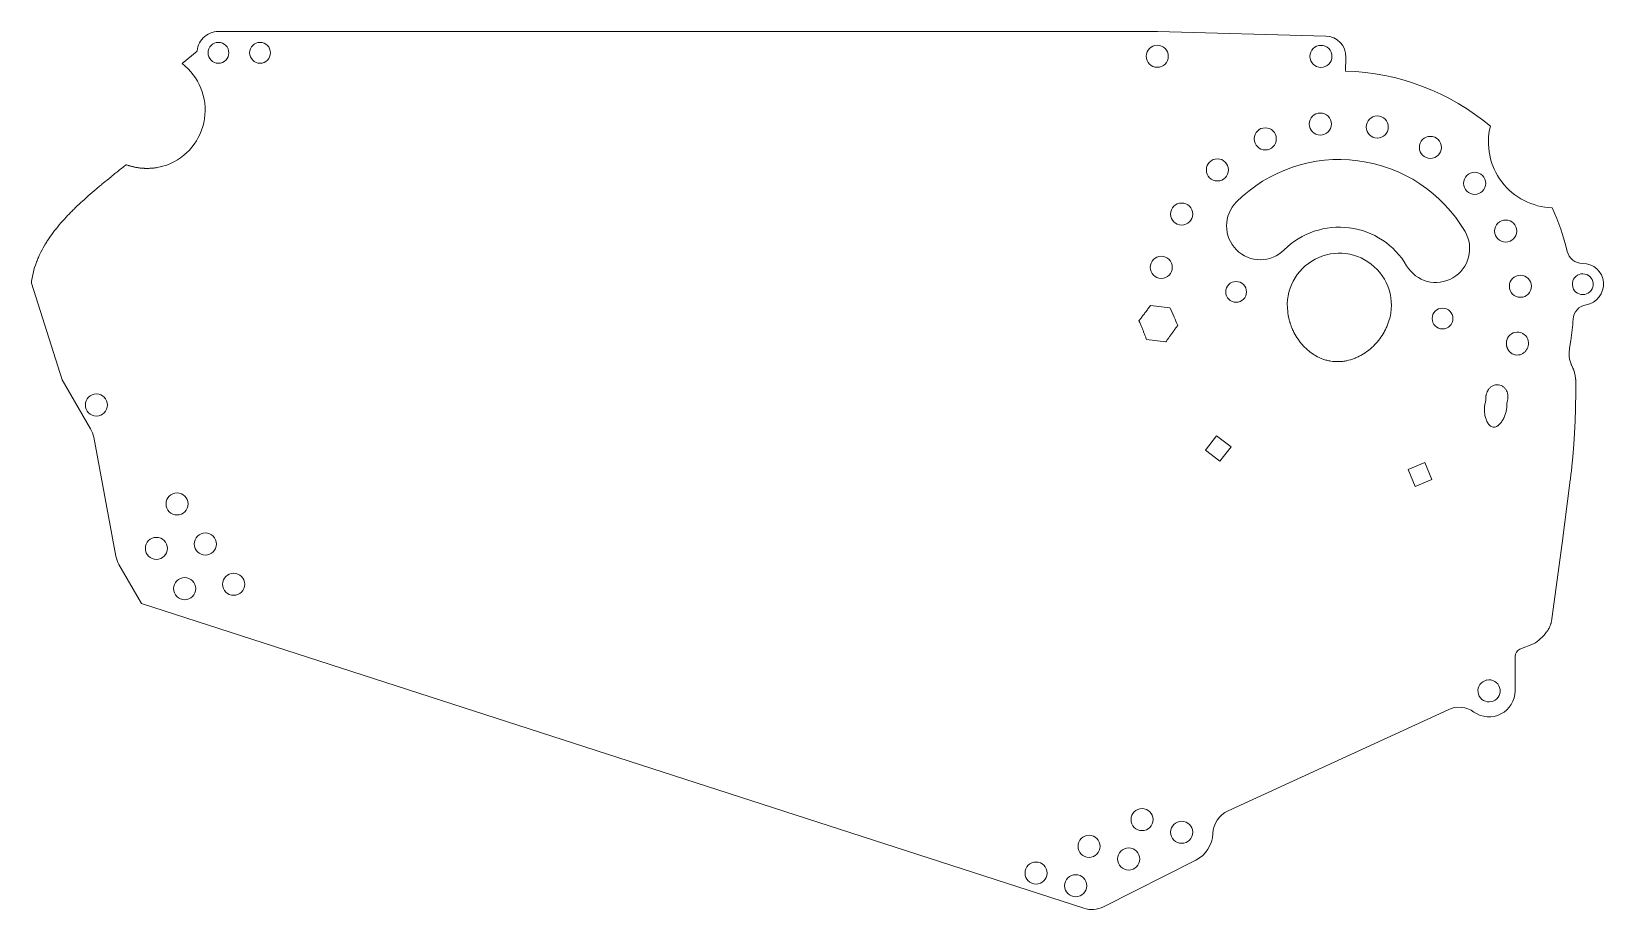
# Model space of a CAD drawing. Header units: millimetres. Extents: x 9 to 613, y 32 to 369.
import ezdxf

# ---------------------------------------------------------------- set-up
doc = ezdxf.new("R2010")
doc.units = ezdxf.units.MM

msp = doc.modelspace()

# ---------------------------------------------------------------- linework, layer by layer
at = {"color": 7, "linetype": 'Continuous', "lineweight": 15}
for p, q in [((81.75, 369.21), (441.98, 369.21)), ((506.59, 367.49), (441.98, 369.21)), ((67.08, 356.89), (72.84, 361.72)), ((514.23, 354), (514.37, 359.28)), ((57.53, 316.9), (57.4, 316.92)), ((59.12, 317.32), (57.53, 316.9)), ((59.03, 317.33), (61.15, 317.89)), ((59.03, 317.33), (59.12, 317.32)), ((61.15, 317.89), (61.15, 317.9)), ((9.15, 272.52), (9.22, 273.08)), ((9.15, 272.52), (20.93, 235.4)), ((439.3, 263.86), (446.75, 262.97)), ((445.2, 250), (437.75, 250.88)), ((584.56, 249.52), (584.52, 248.93)), ((600.81, 250.45), (600.35, 247.48)), ((600.25, 246.8), (600.29, 247.05)), ((600.29, 247.05), (600.35, 247.48)), ((601.27, 240.59), (601.24, 240.66)), ((20.93, 235.4), (31.91, 216.48)), ((41.6, 167.62), (33.07, 213.33)), ((460.39, 208.31), (464.64, 213.88)), ((464.64, 213.88), (470.21, 209.63)), ((465.96, 204.06), (460.39, 208.31)), ((470.21, 209.63), (465.96, 204.06)), ((538.29, 200.84), (544.75, 203.54)), ((540.99, 194.38), (538.29, 200.84)), ((544.75, 203.54), (547.45, 197.08)), ((547.45, 197.08), (540.99, 194.38)), ((600.59, 196.77), (597.47, 172.57)), ((593.57, 143.55), (597.47, 172.57)), ((42.79, 164.43), (51.51, 149.42)), ((413.59, 32.27), (51.51, 149.42)), ((581.27, 131.85), (586.44, 133.96)), ((579.37, 115.81), (579.4, 129.08)), ((566.96, 119.33), (568.54, 120)), ((469.07, 69.69), (553.63, 108.59)), ((456.67, 50.79), (421.18, 32.86))]:
    msp.add_line(p, q, dxfattribs=at)
for centre, radius in [((81.02, 361.03), 4), ((97.02, 361.03), 4), ((441.84, 359.71), 4.25), ((504.76, 359.64), 4.25), ((504.52, 333.64), 4.25), ((526.39, 332.5), 4.25), ((483.37, 327.97), 4.25), ((546.84, 324.65), 4.25), ((465, 316.05), 4.25), ((563.86, 310.86), 4.25), ((451.22, 299.03), 4.25), ((575.79, 292.5), 4.25), ((443.37, 278.58), 4.25), ((472.17, 269.14), 4), ((581.45, 271.34), 4.25), ((551.51, 258.91), 4), ((34.14, 225.68), 4.25), ((65.12, 187.69), 4.25), ((75.99, 172.25), 4.25), ((57.18, 170.56), 4.25), ((68.04, 155.11), 4.25), ((86.86, 156.8), 4.25), ((436.02, 66.37), 4.25), ((451.26, 61.5), 4.25), ((415.65, 56.07), 4.25), ((430.89, 51.21), 4.25), ((395.28, 45.78), 4.25), ((410.52, 40.92), 4.25)]:
    msp.add_circle(centre, radius, dxfattribs=at)
for centre, radius, start, end in [((81.02, 361.03), 8.22, 84.88739, 175.11261), ((506.38, 359.49), 8, 358.4741, 88.4741), ((53.4, 339.03), 22.5, 290.15625, 52.56649), ((511.84, 264.03), 90, 49.83449, 88.4741), ((594.39, 326.73), 25.25, 166.07023, 268.35949), ((511.84, 264.03), 56, 30.39417, 134.90024), ((481.48, 294.49), 13, 134.90024, 314.90024), ((511.84, 264.03), 90, 13.29409, 24.59523), ((511.84, 264.03), 30, 30.39417, 134.90024), ((548.93, 285.78), 13, 210.39417, 30.39417), ((511.84, 264.03), 20, 337.93627, 187.35897), ((605.26, 286.1), 6, 193.29409, 270.53446), ((605.39, 272.1), 8, 279.33239, 90.53446), ((605.39, 272.1), 4, 197.11767, 172.74919), ((511.84, 264.03), 90, 4.39597, 5.47089), ((607.66, 258.29), 6, 99.33239, 176.57277), ((511.84, 264.03), 90, 351.32286, 356.57277), ((580.31, 249.47), 4.25, 0.66721, 164.62803), ((23.24, 211.49), 10, 10.57234, 29.92602), ((51.44, 169.45), 10, 190.52815, 210.13986), ((583.8, 140.44), 7, 292.17376, 318.7985), ((582.4, 129.07), 3, 112.17376, 179.86912), ((569.37, 115.83), 10, 234.70303, 359.86912), ((569.37, 115.83), 4.25, 124.58616, 101.2631), ((557.81, 99.51), 10, 54.70303, 114.70303), ((473.24, 60.61), 10, 114.70303, 177.66733), ((451.26, 61.5), 12, 296.8075, 357.66733), ((416.67, 41.78), 10, 252.07174, 296.8075)]:
    msp.add_arc(centre, radius, start, end, dxfattribs=at)
for points, knots in [([(45.55, 318.01), (44.35, 317.05), (43.26, 316.19), (41.81, 315.04), (41.36, 314.68), (40.73, 314.17), (40.52, 314.01), (40.23, 313.77), (40.13, 313.7), (39.99, 313.58), (39.94, 313.54), (39.87, 313.49), (39.85, 313.47), (39.82, 313.44), (39.8, 313.43), (39.78, 313.41), (39.78, 313.41), (38.69, 312.54), (37.68, 311.72), (36.26, 310.54), (35.79, 310.16), (35.12, 309.6), (34.9, 309.41), (34.57, 309.14), (34.47, 309.05), (34.31, 308.91), (34.25, 308.87), (34.17, 308.8), (34.15, 308.78), (34.09, 308.73), (34.08, 308.72), (31.89, 306.87), (29.91, 305.12), (27.2, 302.6), (26.34, 301.78), (25.11, 300.57), (24.71, 300.18), (24.13, 299.59), (23.94, 299.39), (23.66, 299.1), (23.56, 299), (23.43, 298.86), (23.38, 298.81), (23.31, 298.74), (23.29, 298.71), (23.24, 298.67), (23.23, 298.65), (21.29, 296.61), (19.58, 294.64), (17.32, 291.72), (16.61, 290.75), (15.63, 289.31), (15.32, 288.84), (14.86, 288.12), (14.71, 287.88), (14.5, 287.53), (14.43, 287.41), (14.32, 287.23), (14.28, 287.17), (14.23, 287.08), (14.21, 287.05), (14.18, 287), (14.17, 286.97), (13.49, 285.82), (12.9, 284.71), (12.11, 283.04), (11.86, 282.48), (11.51, 281.65), (11.4, 281.37), (11.24, 280.95), (11.18, 280.81), (11.08, 280.53), (11.03, 280.4), (10.55, 279.08), (10.19, 277.9), (9.62, 275.55), (9.39, 274.33), (9.22, 273.08)], [0, 0, 0, 0, 0.0625, 0.0625, 0.09375, 0.09375, 0.109375, 0.109375, 0.117188, 0.117188, 0.121094, 0.121094, 0.123047, 0.123047, 0.124023, 0.124023, 0.125, 0.125, 0.1875, 0.1875, 0.21875, 0.21875, 0.234375, 0.234375, 0.242188, 0.242188, 0.246094, 0.246094, 0.248047, 0.248047, 0.25, 0.25, 0.375, 0.375, 0.4375, 0.4375, 0.46875, 0.46875, 0.484375, 0.484375, 0.492188, 0.492188, 0.496094, 0.496094, 0.498047, 0.498047, 0.5, 0.5, 0.625, 0.625, 0.6875, 0.6875, 0.71875, 0.71875, 0.734375, 0.734375, 0.742188, 0.742188, 0.746094, 0.746094, 0.748047, 0.748047, 0.75, 0.75, 0.8125, 0.8125, 0.84375, 0.84375, 0.859375, 0.859375, 0.867188, 0.867188, 0.875, 0.875, 0.9375, 0.9375, 1, 1, 1, 1]), ([(57.4, 316.92), (57.23, 316.89), (56.9, 316.84), (56.4, 316.78), (55.9, 316.72), (55.4, 316.68), (54.9, 316.65), (54.4, 316.62), (53.9, 316.61), (53.41, 316.61), (52.91, 316.62), (52.42, 316.64), (51.92, 316.67), (51.43, 316.71), (50.94, 316.76), (50.44, 316.82), (49.95, 316.89), (49.46, 316.97), (48.97, 317.06), (48.48, 317.17), (47.99, 317.28), (47.5, 317.4), (47.01, 317.54), (46.53, 317.68), (46.04, 317.84), (45.72, 317.95), (45.55, 318.01)], [0, 0, 0, 0, 0.042137, 0.084101, 0.12591, 0.167579, 0.209129, 0.250576, 0.291939, 0.333236, 0.374485, 0.415706, 0.456915, 0.498133, 0.539377, 0.580666, 0.622018, 0.663451, 0.704984, 0.746635, 0.788421, 0.830361, 0.872471, 0.91477, 0.957274, 1, 1, 1, 1]), ([(434.83, 258.05), (435.09, 258.4), (435.63, 259.11), (436.47, 260.21), (437.36, 261.37), (438.31, 262.6), (438.96, 263.44), (439.3, 263.86)], [0, 0, 0, 0, 0.1772699, 0.3659014, 0.5658983, 0.7772636, 1, 1, 1, 1]), ([(446.75, 262.97), (447.29, 261.79), (448.3, 259.57), (449.27, 257.33), (449.73, 256.27)], [0, 0, 0, 0, 0.529922, 1, 1, 1, 1]), ([(493.17, 256.43), (493.08, 256.69), (493, 256.92), (492.9, 257.23), (492.87, 257.32), (492.83, 257.46), (492.82, 257.5), (492.8, 257.56), (492.79, 257.58), (492.78, 257.62), (492.78, 257.64), (492.65, 258.08), (492.54, 258.49), (492.39, 259.12), (492.35, 259.34), (492.28, 259.65), (492.26, 259.76), (492.23, 259.92), (492.22, 259.97), (492.21, 260.05), (492.2, 260.08), (492.19, 260.13), (492.19, 260.16), (492.13, 260.5), (492.07, 260.92), (492, 261.46)], [0, 0, 0, 0, 0.125, 0.125, 0.1875, 0.1875, 0.21875, 0.21875, 0.234375, 0.234375, 0.25, 0.25, 0.5, 0.5, 0.625, 0.625, 0.6875, 0.6875, 0.71875, 0.71875, 0.734375, 0.734375, 0.75, 0.75, 1, 1, 1, 1]), ([(437.75, 250.88), (437.6, 251.26), (437.31, 252.01), (436.86, 253.16), (436.39, 254.34), (435.89, 255.55), (435.37, 256.79), (435.01, 257.63), (434.83, 258.05)], [0, 0, 0, 0, 0.154224, 0.313414, 0.477579, 0.646727, 0.820865, 1, 1, 1, 1]), ([(449.73, 256.27), (449.46, 255.91), (448.92, 255.19), (448.13, 254.11), (447.36, 253.06), (446.62, 252.02), (445.9, 251.01), (445.43, 250.33), (445.2, 250)], [0, 0, 0, 0, 0.176448, 0.348973, 0.517584, 0.682287, 0.843089, 1, 1, 1, 1]), ([(530.37, 256.51), (530.15, 255.95), (529.94, 255.47), (529.71, 254.98), (529.65, 254.85), (529.54, 254.62), (529.48, 254.5), (529.3, 254.16), (529.18, 253.93), (528.56, 252.81), (527.99, 251.93), (526.75, 250.27), (526.07, 249.48), (524.99, 248.38), (524.62, 248.03), (524.04, 247.51), (523.85, 247.34), (523.45, 247.01), (523.25, 246.85), (522.2, 246.03), (521.33, 245.45), (519.99, 244.68), (519.54, 244.44), (518.85, 244.11), (518.62, 244), (518.27, 243.85), (518.15, 243.8), (517.92, 243.7), (517.81, 243.66), (516.68, 243.22), (515.67, 242.91), (514.16, 242.6), (513.66, 242.51), (512.9, 242.42), (512.65, 242.4), (512.14, 242.36), (511.9, 242.35), (510.6, 242.31), (509.57, 242.38), (508.04, 242.62), (507.54, 242.73), (506.79, 242.92), (506.54, 242.99), (506.04, 243.15), (505.79, 243.23), (504.6, 243.66), (503.68, 244.09), (502.34, 244.86), (501.9, 245.13), (501.25, 245.58), (501.03, 245.73), (500.72, 245.97), (500.61, 246.05), (500.4, 246.22), (500.29, 246.31), (499.4, 247.03), (498.65, 247.73), (497.6, 248.86), (497.27, 249.26), (496.61, 250.07), (496.29, 250.5), (495.4, 251.78), (494.86, 252.68), (494.28, 253.81), (494.17, 254.04), (494, 254.39), (493.95, 254.51), (493.87, 254.69), (493.84, 254.75), (493.8, 254.84), (493.79, 254.87), (493.76, 254.93), (493.74, 254.96), (493.57, 255.36), (493.38, 255.84), (493.17, 256.43)], [0, 0, 0, 0, 0.03125, 0.03125, 0.039062, 0.039062, 0.046875, 0.046875, 0.0625, 0.0625, 0.125, 0.125, 0.1875, 0.1875, 0.21875, 0.21875, 0.234375, 0.234375, 0.25, 0.25, 0.3125, 0.3125, 0.34375, 0.34375, 0.359375, 0.359375, 0.367188, 0.367188, 0.375, 0.375, 0.4375, 0.4375, 0.46875, 0.46875, 0.484375, 0.484375, 0.5, 0.5, 0.5625, 0.5625, 0.59375, 0.59375, 0.609375, 0.609375, 0.625, 0.625, 0.6875, 0.6875, 0.71875, 0.71875, 0.734375, 0.734375, 0.742188, 0.742188, 0.75, 0.75, 0.8125, 0.8125, 0.84375, 0.84375, 0.875, 0.875, 0.9375, 0.9375, 0.953125, 0.953125, 0.960938, 0.960938, 0.964844, 0.964844, 0.966797, 0.966797, 0.96875, 0.96875, 1, 1, 1, 1]), ([(577.43, 246.02), (577.38, 246.08), (577.27, 246.19), (577.11, 246.37), (576.97, 246.55), (576.84, 246.74), (576.71, 246.93), (576.6, 247.12), (576.5, 247.32), (576.41, 247.52), (576.33, 247.73), (576.26, 247.94), (576.2, 248.16), (576.15, 248.37), (576.11, 248.6), (576.08, 248.82), (576.06, 249.05), (576.05, 249.29), (576.05, 249.53), (576.07, 249.77), (576.08, 249.93), (576.09, 250.02)], [0, 0, 0, 0, 0.054778, 0.108636, 0.161682, 0.214029, 0.265795, 0.317104, 0.368079, 0.418849, 0.469543, 0.520291, 0.571223, 0.622467, 0.674149, 0.726391, 0.779312, 0.833027, 0.887645, 0.94327, 1, 1, 1, 1]), ([(576.09, 250.02), (576.1, 250.08), (576.12, 250.21), (576.16, 250.4), (576.19, 250.53), (576.21, 250.6)], [0, 0, 0, 0, 0.321015, 0.65411, 1, 1, 1, 1]), ([(584.52, 248.93), (584.5, 248.8), (584.49, 248.69), (584.46, 248.55), (584.45, 248.5), (584.44, 248.44), (584.43, 248.42), (584.42, 248.38), (584.42, 248.37), (584.37, 248.15), (584.31, 247.96), (584.16, 247.59), (584.08, 247.41), (583.89, 247.06), (583.79, 246.9), (583.43, 246.39), (583.16, 246.1), (582.71, 245.72), (582.55, 245.61), (582.21, 245.4), (582.04, 245.31), (581.1, 244.9), (580.31, 244.8), (579.13, 245.02), (578.75, 245.15), (578.31, 245.38), (578.22, 245.42), (578.05, 245.53), (577.98, 245.58), (577.76, 245.74), (577.6, 245.87), (577.43, 246.02)], [0, 0, 0, 0, 0.03125, 0.03125, 0.046875, 0.046875, 0.054688, 0.054688, 0.0625, 0.0625, 0.125, 0.125, 0.1875, 0.1875, 0.25, 0.25, 0.375, 0.375, 0.4375, 0.4375, 0.5, 0.5, 0.75, 0.75, 0.875, 0.875, 0.90625, 0.90625, 0.9375, 0.9375, 1, 1, 1, 1]), ([(601.24, 240.66), (601.16, 240.82), (601.1, 240.95), (601.02, 241.13), (601, 241.19), (600.97, 241.27), (600.96, 241.29), (600.94, 241.34), (600.93, 241.35), (600.82, 241.62), (600.73, 241.87), (600.5, 242.62), (600.38, 243.13), (600.25, 243.92), (600.22, 244.18), (600.19, 244.57), (600.18, 244.7), (600.16, 244.96), (600.16, 245.09), (600.16, 245.36), (600.16, 245.5), (600.16, 245.69), (600.16, 245.76), (600.17, 245.85), (600.17, 245.89), (600.17, 245.95), (600.17, 245.99), (600.19, 246.2), (600.21, 246.46), (600.25, 246.8)], [0, 0, 0, 0, 0.0625, 0.0625, 0.09375, 0.09375, 0.109375, 0.109375, 0.125, 0.125, 0.25, 0.25, 0.5, 0.5, 0.625, 0.625, 0.6875, 0.6875, 0.75, 0.75, 0.8125, 0.8125, 0.84375, 0.84375, 0.859375, 0.859375, 0.875, 0.875, 1, 1, 1, 1]), ([(602.73, 234.23), (602.73, 234.54), (602.72, 234.83), (602.7, 235.24), (602.69, 235.38), (602.67, 235.57), (602.67, 235.63), (602.66, 235.75), (602.65, 235.8), (602.59, 236.42), (602.5, 236.96), (602.31, 237.77), (602.24, 238.03), (602.13, 238.43), (602.09, 238.56), (602.02, 238.75), (602, 238.82), (601.96, 238.95), (601.93, 239.02), (601.75, 239.53), (601.54, 240.03), (601.27, 240.59)], [0, 0, 0, 0, 0.125, 0.125, 0.1875, 0.1875, 0.21875, 0.21875, 0.25, 0.25, 0.5, 0.5, 0.625, 0.625, 0.6875, 0.6875, 0.71875, 0.71875, 0.75, 0.75, 1, 1, 1, 1]), ([(568.18, 227.35), (568.14, 227.74), (568.12, 228.12), (568.14, 228.68), (568.15, 228.86), (568.19, 229.13), (568.2, 229.23), (568.23, 229.4), (568.25, 229.49), (568.35, 229.97), (568.46, 230.33), (568.68, 230.84), (568.76, 231.01), (568.9, 231.25), (568.94, 231.33), (569.04, 231.48), (569.09, 231.55), (569.37, 231.95), (569.63, 232.23), (570.05, 232.59), (570.2, 232.7), (570.51, 232.9), (570.66, 232.99), (571.54, 233.41), (572.27, 233.52), (573.41, 233.38), (573.76, 233.28), (574.27, 233.05), (574.43, 232.97), (574.75, 232.77), (574.91, 232.65), (575.34, 232.29), (575.59, 232.02), (575.9, 231.56), (576, 231.4), (576.13, 231.15), (576.17, 231.06), (576.25, 230.89), (576.29, 230.79), (576.45, 230.36), (576.55, 230.01), (576.63, 229.46), (576.65, 229.27), (576.66, 228.99), (576.66, 228.89), (576.66, 228.7), (576.66, 228.59), (576.62, 227.78), (576.46, 227.06), (576.17, 226.32)], [0, 0, 0, 0, 0.0625, 0.0625, 0.09375, 0.09375, 0.109375, 0.109375, 0.125, 0.125, 0.1875, 0.1875, 0.21875, 0.21875, 0.234375, 0.234375, 0.25, 0.25, 0.3125, 0.3125, 0.34375, 0.34375, 0.375, 0.375, 0.5, 0.5, 0.5625, 0.5625, 0.59375, 0.59375, 0.625, 0.625, 0.6875, 0.6875, 0.71875, 0.71875, 0.734375, 0.734375, 0.75, 0.75, 0.8125, 0.8125, 0.84375, 0.84375, 0.859375, 0.859375, 0.875, 0.875, 1, 1, 1, 1]), ([(600.59, 196.77), (600.66, 197.28), (600.79, 198.3), (600.97, 199.84), (601.14, 201.38), (601.3, 202.93), (601.46, 204.48), (601.6, 206.03), (601.73, 207.59), (601.86, 209.16), (601.98, 210.73), (602.08, 212.3), (602.18, 213.88), (602.32, 216.46), (602.49, 220.11), (602.62, 224.72), (602.7, 229.45), (602.72, 232.58), (602.73, 234.23)], [0, 0, 0, 0, 0.041129, 0.082351, 0.123666, 0.165077, 0.206586, 0.248193, 0.2899, 0.33171, 0.373623, 0.415641, 0.457766, 0.5, 0.622183, 0.749999, 0.868379, 1, 1, 1, 1]), ([(576.17, 226.32), (576.21, 225.85), (576.22, 225.37), (576.17, 224.66), (576.15, 224.42), (576.09, 223.94), (576.04, 223.68), (575.9, 222.98), (575.77, 222.52), (575.54, 221.84), (575.46, 221.61), (575.32, 221.28), (575.27, 221.17), (575.17, 220.95), (575.12, 220.85), (574.83, 220.25), (574.58, 219.81), (574.18, 219.22), (574.04, 219.03), (573.83, 218.76), (573.75, 218.67), (573.64, 218.55), (573.61, 218.51), (573.55, 218.45), (573.53, 218.43), (573.49, 218.39), (573.48, 218.37), (573.27, 218.16), (573.08, 217.99), (572.8, 217.77), (572.7, 217.7), (572.56, 217.6), (572.51, 217.58), (572.44, 217.53), (572.42, 217.52), (572.37, 217.49), (572.35, 217.48), (571.84, 217.22), (571.38, 217.12), (570.48, 217.24), (570.05, 217.45), (569.64, 217.83), (569.62, 217.85), (569.58, 217.89), (569.56, 217.9), (569.5, 217.96), (569.46, 218), (569.35, 218.13), (569.27, 218.22), (569.06, 218.5), (568.92, 218.72), (568.77, 218.98), (568.76, 219), (568.73, 219.05), (568.72, 219.07), (568.68, 219.14), (568.65, 219.19), (568.58, 219.34), (568.53, 219.45), (568.39, 219.76), (568.3, 219.98), (568.06, 220.65), (567.93, 221.14), (567.8, 221.79), (567.78, 221.9), (567.75, 222.14), (567.73, 222.26), (567.68, 222.61), (567.65, 222.85), (567.6, 223.57), (567.6, 224.05), (567.64, 224.77), (567.66, 225.02), (567.72, 225.5), (567.76, 225.74), (567.9, 226.45), (568.02, 226.9), (568.18, 227.35)], [0, 0, 0, 0, 0.0625, 0.0625, 0.09375, 0.09375, 0.125, 0.125, 0.1875, 0.1875, 0.21875, 0.21875, 0.234375, 0.234375, 0.25, 0.25, 0.3125, 0.3125, 0.34375, 0.34375, 0.359375, 0.359375, 0.3671875, 0.3671875, 0.3710938, 0.3710938, 0.375, 0.375, 0.40625, 0.40625, 0.421875, 0.421875, 0.4296875, 0.4296875, 0.4335938, 0.4335938, 0.4375, 0.4375, 0.5, 0.5, 0.5625, 0.5625, 0.5664062, 0.5664062, 0.5703125, 0.5703125, 0.578125, 0.578125, 0.59375, 0.59375, 0.625, 0.625, 0.6289062, 0.6289062, 0.6328125, 0.6328125, 0.640625, 0.640625, 0.65625, 0.65625, 0.6875, 0.6875, 0.75, 0.75, 0.765625, 0.765625, 0.78125, 0.78125, 0.8125, 0.8125, 0.875, 0.875, 0.90625, 0.90625, 0.9375, 0.9375, 1, 1, 1, 1]), ([(591.55, 138.45), (591.55, 138.45), (591.55, 138.45), (591.56, 138.45), (591.7, 138.67), (591.84, 138.88), (592.02, 139.17), (592.07, 139.27), (592.16, 139.41), (592.18, 139.45), (592.23, 139.54), (592.25, 139.58), (592.5, 140.04), (592.69, 140.45), (592.95, 141.1), (593.03, 141.31), (593.13, 141.64), (593.17, 141.75), (593.22, 141.92), (593.23, 141.97), (593.26, 142.08), (593.28, 142.15), (593.39, 142.58), (593.49, 143.03), (593.57, 143.55)], [-0.001111, -0.001111, -0.001111, -0.001111, 0, 0, 0, 0.125, 0.125, 0.1875, 0.1875, 0.21875, 0.21875, 0.25, 0.25, 0.5, 0.5, 0.625, 0.625, 0.6875, 0.6875, 0.71875, 0.71875, 0.75, 0.75, 1, 1, 1, 1])]:
    msp.add_open_spline(points, degree=3, knots=knots, dxfattribs=at)
msp.add_open_spline([(591.52, 138.46), (590.84, 137.46), (590.02, 136.58), (589.07, 135.83)], degree=3, dxfattribs=at)

doc.saveas('drawing.dxf')
